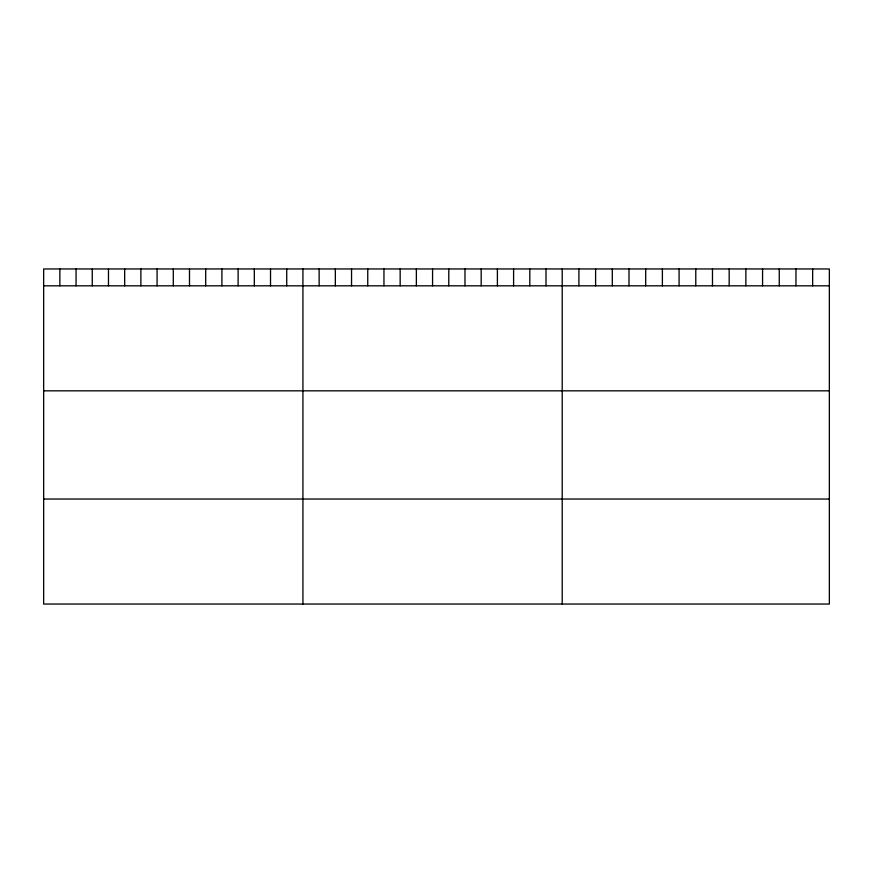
<?xml version="1.0" encoding="UTF-8"?>
<svg xmlns="http://www.w3.org/2000/svg" width="873" height="873" viewBox="0 0 873 873"><rect width="100%" height="100%" fill="white"/><g stroke="black" fill="none" stroke-linecap="round" stroke-linejoin="round"><path stroke-width="1.31" d="M829.35 285.82L829.35 604.04L43.65 604.04L43.65 268.96L829.35 268.96L829.35 285.82L43.65 285.82M43.65 390.831L829.35 390.831M43.65 499.029L829.35 499.029M812.654 268.96L812.654 285.82M795.958 268.96L795.958 285.82M779.262 268.96L779.262 285.82M762.566 268.96L762.566 285.82M745.869 268.96L745.869 285.82M729.173 268.96L729.173 285.82M712.477 268.96L712.477 285.82M695.781 268.96L695.781 285.82M679.085 268.96L679.085 285.82M662.389 268.96L662.389 285.82M645.693 268.96L645.693 285.82M628.996 268.96L628.996 285.82M612.3 268.96L612.3 285.82M595.604 268.96L595.604 285.82M578.908 268.96L578.908 285.82M562.212 268.96L562.212 604.04M546.007 268.96L546.007 285.82M529.802 268.96L529.802 285.82M513.597 268.96L513.597 285.82M497.392 268.96L497.392 285.82M481.187 268.96L481.187 285.82M464.982 268.96L464.982 285.82M448.777 268.96L448.777 285.82M432.572 268.96L432.572 285.82M416.366 268.96L416.366 285.82M400.161 268.96L400.161 285.82M383.956 268.96L383.956 285.82M367.751 268.96L367.751 285.82M351.546 268.96L351.546 285.82M335.341 268.96L335.341 285.82M319.136 268.96L319.136 285.82M302.931 268.96L302.931 604.04M286.726 268.96L286.726 285.82M270.521 268.96L270.521 285.82M254.316 268.96L254.316 285.82M238.111 268.96L238.111 285.82M221.906 268.96L221.906 285.82M205.701 268.96L205.701 285.82M189.496 268.96L189.496 285.82M173.291 268.96L173.291 285.82M157.085 268.96L157.085 285.82M140.88 268.96L140.88 285.82M124.675 268.96L124.675 285.82M108.47 268.96L108.47 285.82M92.265 268.96L92.265 285.82M76.06 268.96L76.06 285.82M59.855 268.96L59.855 285.82"/></g></svg>
